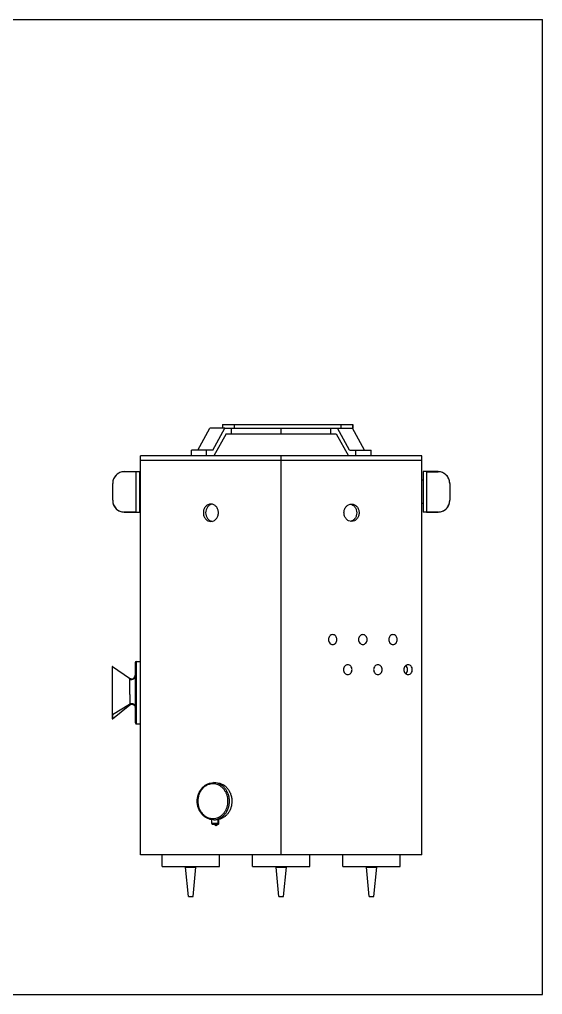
# Model space of a CAD drawing. Header units: millimetres. Extents: x 0 to 1189, y 0 to 841.
# Drawn here: x 738 to 1189, y 0 to 841 of the extents above; entities that cross this region are included whole.
import ezdxf

# ---------------------------------------------------------------- set-up
doc = ezdxf.new("R2010")
doc.units = ezdxf.units.MM
doc.header["$LTSCALE"] = 65.395
doc.layers.get('0').update_dxf_attribs({"linetype": 'CONTINUOUS'})
for name, color, linetype in [('AXIS', 7, 'CONTINUOUS'), ('CURVES', 7, 'CONTINUOUS'), ('SURFACES', 7, 'CONTINUOUS')]:
    doc.layers.add(name, color=color, linetype=linetype)

msp = doc.modelspace()

# ---------------------------------------------------------------- linework, layer by layer
at = {"color": 7, "linetype": 'Continuous'}
for p, q in [((0, 841), (1189, 841)), ((1189, 0), (1189, 841)), ((913.15, 491.53), (913.15, 488.53)), ((913.15, 491.53), (1025.45, 491.53)), ((915.32, 488.53), (1008.21, 488.53)), ((921, 483.53), (921, 488.53)), ((963.8, 483.53), (963.8, 488.53)), ((1025.26, 488.53), (1025.45, 488.53)), ((1025.45, 491.53), (1025.45, 488.53)), ((916.29, 483.53), (1006.59, 483.53)), ((904.87, 469.53), (899.33, 469.53)), ((838.55, 450.92), (828.55, 450.92)), ((838.55, 451.03), (841.55, 451.03)), ((838.55, 450.92), (838.55, 416.15)), ((1089.04, 451.03), (1086.04, 451.03)), ((1089.04, 450.92), (1089.04, 416.15)), ((1089.04, 450.92), (1099.04, 450.92)), ((818.55, 426.3), (818.55, 440.76)), ((818.56, 441.03), (818.56, 441.02)), ((818.56, 441.03), (818.56, 441.02)), ((1109.04, 441.02), (1109.04, 441.03)), ((1109.04, 441.02), (1109.04, 441.03)), ((1109.04, 440.76), (1109.04, 426.3)), ((818.56, 426.04), (818.56, 426.03)), ((818.56, 426.04), (818.56, 426.03)), ((1109.04, 426.03), (1109.04, 426.04)), ((1109.04, 426.03), (1109.04, 426.04)), ((838.55, 416.15), (828.55, 416.15)), ((838.55, 416.03), (841.55, 416.03)), ((1089.04, 416.03), (1086.04, 416.03)), ((1089.04, 416.15), (1099.04, 416.15)), ((838.05, 286.19), (838.05, 234.5)), ((839.05, 287.19), (842.55, 287.19)), ((818.05, 282.75), (818.05, 237.93)), ((818.46, 282.97), (833.11, 272.9)), ((818.44, 237.75), (833.37, 249.74)), ((838, 248.06), (838.03, 247.85)), ((839.05, 233.5), (839.05, 233.5)), ((839.05, 233.5), (842.55, 233.5)), ((904.13, 147.59), (904.13, 150.8)), ((909.49, 146.76), (904.56, 146.75)), ((909.07, 150.99), (909.91, 150.99)), ((909.07, 150.99), (909.07, 147.6)), ((909.91, 147.6), (909.91, 150.99)), ((0, 0), (1189, 0))]:
    msp.add_line(p, q, dxfattribs=at)
at = {"color": 9, "linetype": 'Continuous'}
for p, q in [((923.13, 491.53), (923.13, 488.53)), ((1015.13, 491.53), (1015.13, 488.53)), ((1025.15, 491.53), (1025.15, 488.53)), ((828.55, 450.92), (828.55, 451.03)), ((1099.04, 451.03), (1099.04, 450.92)), ((828.55, 416.03), (828.55, 416.15)), ((1099.04, 416.15), (1099.04, 416.03)), ((839.05, 233.5), (839.05, 287.19)), ((818.46, 282.96), (818.46, 282.97)), ((818.46, 280.82), (818.46, 282.97)), ((818.44, 241.44), (833.15, 250.48)), ((833.37, 249.74), (833.37, 249.74)), ((818.44, 241.44), (818.44, 239.64)), ((818.44, 239.64), (818.44, 237.75)), ((909.07, 147.6), (904.13, 147.59))]:
    msp.add_line(p, q, dxfattribs=at)
msp.add_lwpolyline([(818.46, 281.4), (818.46, 281.88), (818.46, 282.79)], dxfattribs=at)
at = {"color": 7, "linetype": 'Continuous'}
for points in [[(833.37, 249.74), (833.47, 249.81), (833.65, 249.94), (833.85, 250.05), (834.05, 250.15), (834.26, 250.22), (834.47, 250.29), (834.69, 250.33), (834.91, 250.36), (835.13, 250.37), (835.35, 250.37), (835.57, 250.35), (835.79, 250.31), (836.01, 250.25), (836.22, 250.18), (836.43, 250.09), (836.62, 249.98), (836.81, 249.86), (836.99, 249.73), (837.16, 249.58), (837.31, 249.42), (837.46, 249.25), (837.58, 249.07), (837.7, 248.88), (837.8, 248.68), (837.88, 248.48), (837.95, 248.27), (838, 248.06)], [(838.03, 247.85), (838.05, 247.64), (838.05, 247.5)], [(818.05, 237.93), (818.05, 237.91), (818.06, 237.89), (818.06, 237.86), (818.07, 237.84), (818.08, 237.82), (818.09, 237.8), (818.1, 237.79), (818.11, 237.77), (818.13, 237.76), (818.14, 237.74), (818.16, 237.73), (818.18, 237.72), (818.19, 237.72)], [(818.19, 237.72), (818.21, 237.71), (818.23, 237.7), (818.24, 237.7), (818.26, 237.7), (818.28, 237.69), (818.29, 237.69), (818.31, 237.69), (818.33, 237.7), (818.34, 237.7), (818.36, 237.7), (818.37, 237.71), (818.39, 237.71), (818.4, 237.72), (818.41, 237.73), (818.43, 237.73), (818.44, 237.74), (818.44, 237.75)], [(838.05, 234.5), (838.06, 234.41), (838.07, 234.31), (838.09, 234.22), (838.12, 234.13), (838.16, 234.05), (838.21, 233.96), (838.26, 233.89), (838.32, 233.82), (838.39, 233.75), (838.46, 233.69), (838.54, 233.64), (838.62, 233.6), (838.71, 233.56), (838.8, 233.53), (838.89, 233.51), (838.99, 233.5), (839.05, 233.5)]]:
    msp.add_lwpolyline(points, dxfattribs=at)
for centre, radius, start, end in [((828.55, 441.03), 10, 90, 180), ((1099.04, 441.03), 10, 0, 90), ((829.26, 440.76), 10.71, 178.60538, 180.00039), ((1098.33, 440.76), 10.71, 359.99961, 1.39462), ((829.26, 426.3), 10.71, 179.99961, 181.39462), ((828.55, 426.03), 10, 180, 270), ((1099.04, 426.03), 10, 270, 360), ((1098.33, 426.3), 10.71, 358.60538, 0.00039), ((839.05, 286.19), 1, 90, 180), ((834.9, 275.5), 3.16, 235.4898, 0.0022), ((834.74, 275.04), 3.31, 348.77052, 350.53645), ((834.73, 275.04), 3.32, 350.53856, 355.30381), ((834.73, 275.04), 3.33, 355.30334, 359.99775), ((835.02, 247.91), 3.04, 0.00139, 4.88381)]:
    msp.add_arc(centre, radius, start, end, dxfattribs=at)
at = {"color": 9, "linetype": 'Continuous'}
for centre, radius, start, end in [((834.75, 274.96), 3.3, 349.99166, 350.51771), ((834.74, 274.96), 3.31, 350.51946, 359.99871), ((905.43, 170.68), 12.05, 80.37297, 89.98943), ((905.43, 162.77), 12.05, 270.01046, 279.62804)]:
    msp.add_arc(centre, radius, start, end, dxfattribs=at)
at = {"color": 7, "linetype": 'Continuous'}
msp.add_ellipse((1067.83, 280.21), major_axis=(4.91, 0), ratio=0.866025, start_param=5.379038, end_param=7.187348, dxfattribs=at)
for points, knots in [([(828.55, 450.92), (827.9, 450.92), (826.6, 450.79), (824.73, 450.22), (823.01, 449.3), (821.49, 448.07), (820.24, 446.56), (819.31, 444.84), (818.72, 442.98), (818.57, 441.68), (818.56, 441.03)], [0, 0, 0, 0, 0.125021, 0.250034, 0.37504, 0.500031, 0.625016, 0.750002, 0.874995, 1, 1, 1, 1]), ([(1109.04, 441.03), (1109.02, 441.68), (1108.87, 442.98), (1108.28, 444.84), (1107.35, 446.56), (1106.1, 448.07), (1104.58, 449.3), (1102.86, 450.22), (1100.99, 450.79), (1099.69, 450.92), (1099.04, 450.92)], [0, 0, 0, 0, 0.125005, 0.249998, 0.374984, 0.499969, 0.62496, 0.749966, 0.874979, 1, 1, 1, 1]), ([(818.56, 426.03), (818.57, 425.39), (818.72, 424.09), (819.31, 422.23), (820.24, 420.51), (821.49, 419), (823.01, 417.76), (824.73, 416.84), (826.6, 416.28), (827.9, 416.15), (828.55, 416.15)], [0, 0, 0, 0, 0.125005, 0.249998, 0.374984, 0.499969, 0.62496, 0.749966, 0.874979, 1, 1, 1, 1]), ([(1099.04, 416.15), (1099.69, 416.15), (1100.99, 416.28), (1102.86, 416.84), (1104.58, 417.76), (1106.1, 419), (1107.35, 420.51), (1108.28, 422.23), (1108.87, 424.09), (1109.02, 425.39), (1109.04, 426.03)], [0, 0, 0, 0, 0.125021, 0.250034, 0.37504, 0.500031, 0.625016, 0.750002, 0.874995, 1, 1, 1, 1]), ([(818.46, 282.97), (818.43, 282.99), (818.33, 283.02), (818.18, 283), (818.08, 282.89), (818.05, 282.8), (818.05, 282.75)], [0, 0, 0, 0, 0.238488, 0.499999, 0.761513, 1, 1, 1, 1]), ([(832.9, 272.15), (833.32, 271.9), (834.35, 271.56), (836.02, 271.8), (837.41, 272.84), (837.89, 273.88), (837.99, 274.39)], [0, 0, 0, 0, 0.226455, 0.48825, 0.756821, 1, 1, 1, 1]), ([(833.16, 250.41), (833.56, 250.69), (834.58, 251.1), (836.29, 250.86), (837.63, 249.74), (838, 248.67), (838.04, 248.17)], [0, 0, 0, 0, 0.227934, 0.495017, 0.764908, 1, 1, 1, 1]), ([(891.44, 166.71), (891.44, 167.75), (891.61, 169.83), (892.4, 172.83), (893.68, 175.61), (895.41, 178.05), (897.54, 180.07), (899.98, 181.58), (902.65, 182.52), (904.51, 182.73), (905.43, 182.73)], [0, 0, 0, 0, 0.132526, 0.263931, 0.393257, 0.51983, 0.643383, 0.76411, 0.882649, 1, 1, 1, 1]), ([(905.43, 150.73), (904.51, 150.73), (902.65, 150.94), (899.99, 151.87), (897.55, 153.38), (895.43, 155.39), (893.69, 157.83), (892.41, 160.6), (891.62, 163.6), (891.44, 165.67), (891.44, 166.71)], [0, 0, 0, 0, 0.117361, 0.235907, 0.356635, 0.480184, 0.606749, 0.736067, 0.867469, 1, 1, 1, 1]), ([(921.28, 166.74), (921.29, 165.82), (921.15, 163.97), (920.53, 161.28), (919.52, 158.75), (918.14, 156.46), (916.45, 154.47), (914.47, 152.85), (912.28, 151.65), (910.71, 151.15), (909.91, 150.99)], [0, 0, 0, 0, 0.132445, 0.263906, 0.393511, 0.520556, 0.644623, 0.765631, 0.883867, 1, 1, 1, 1]), ([(904.56, 146.75), (904.53, 146.75), (904.47, 146.76), (904.39, 146.81), (904.32, 146.89), (904.23, 147.04), (904.15, 147.28), (904.13, 147.48), (904.13, 147.59)], [0, 0, 0, 0, 0.082301, 0.173116, 0.277875, 0.398462, 0.681595, 1, 1, 1, 1]), ([(906.58, 150.73), (906.79, 150.73), (907.63, 150.75), (908.46, 150.86), (909.07, 150.99)], [0, 0, 0, 0, 0.249742, 1, 1, 1, 1]), ([(909.49, 146.76), (909.47, 146.76), (909.41, 146.77), (909.33, 146.82), (909.25, 146.9), (909.16, 147.05), (909.09, 147.29), (909.07, 147.49), (909.07, 147.6)], [0, 0, 0, 0, 0.082301, 0.173116, 0.277875, 0.398462, 0.681595, 1, 1, 1, 1]), ([(909.91, 147.6), (909.91, 147.49), (909.9, 147.29), (909.82, 147.05), (909.73, 146.9), (909.66, 146.82), (909.58, 146.77), (909.52, 146.76), (909.49, 146.76)], [0, 0, 0, 0, 0.31843, 0.601532, 0.722104, 0.826858, 0.91768, 1, 1, 1, 1])]:
    msp.add_open_spline(points, degree=3, knots=knots, dxfattribs=at)
at = {"color": 9, "linetype": 'Continuous'}
for points, knots in [([(818.44, 241.44), (818.44, 242.61), (818.44, 245.55), (818.45, 250.53), (818.46, 256.43), (818.46, 262.63), (818.46, 268.67), (818.45, 274.72), (818.46, 278.71), (818.46, 280.82)], [0, 0, 0, 0, 0.089512, 0.223899, 0.379279, 0.538854, 0.696317, 0.839091, 1, 1, 1, 1]), ([(832.89, 272.07), (833.32, 271.82), (834.37, 271.48), (836.06, 271.74), (837.45, 272.81), (837.91, 273.87), (838, 274.39)], [0, 0, 0, 0, 0.227282, 0.490087, 0.75854, 1, 1, 1, 1]), ([(832.9, 272.15), (832.89, 272.13), (832.89, 272.11), (832.89, 272.08), (832.89, 272.07)], [0, 0, 0, 0, 0.729631, 1, 1, 1, 1]), ([(832.89, 272.07), (832.91, 272), (832.94, 271.83), (833, 271.39), (833.07, 270.67), (833.12, 269.6), (833.15, 268.27), (833.15, 266.74), (833.14, 264.41), (833.14, 261.34), (833.2, 258.27), (833.27, 255.92), (833.31, 254.37), (833.32, 253.02), (833.29, 251.92), (833.23, 251.1), (833.18, 250.65), (833.15, 250.48)], [0, 0, 0, 0, 0.010226, 0.023884, 0.061259, 0.111361, 0.172999, 0.244619, 0.324065, 0.496731, 0.670123, 0.750413, 0.823127, 0.886015, 0.93732, 0.975667, 1, 1, 1, 1]), ([(833.11, 272.9), (833.11, 272.89), (833.09, 272.85), (833.05, 272.73), (833, 272.57), (832.95, 272.37), (832.92, 272.23), (832.9, 272.15)], [0, 0, 0, 0, 0.039987, 0.175898, 0.459577, 0.68792, 1, 1, 1, 1]), ([(838.05, 274.38), (838.05, 274.44), (838.1, 274.54), (838.22, 274.64), (838.4, 274.75), (838.69, 274.83), (838.93, 274.85), (839.05, 274.85)], [0, 0, 0, 0, 0.157395, 0.263188, 0.389456, 0.688505, 1, 1, 1, 1]), ([(838.05, 255.82), (838.05, 255.81), (838.08, 255.79), (838.13, 255.77), (838.23, 255.76), (838.41, 255.73), (838.69, 255.72), (838.93, 255.71), (839.05, 255.71)], [0, 0, 0, 0, 0.025144, 0.08117, 0.174674, 0.303267, 0.637689, 1, 1, 1, 1]), ([(833.15, 250.48), (833.57, 250.78), (834.67, 251.19), (836.45, 250.86), (837.76, 249.61), (838.05, 248.48), (838.05, 247.98)], [0, 0, 0, 0, 0.231254, 0.502241, 0.771458, 1, 1, 1, 1]), ([(833.15, 250.48), (833.15, 250.48), (833.14, 250.45), (833.15, 250.43), (833.16, 250.41)], [0, 0, 0, 0, 0.279515, 1, 1, 1, 1]), ([(833.16, 250.41), (833.18, 250.3), (833.25, 250.07), (833.33, 249.85), (833.37, 249.74)], [0, 0, 0, 0, 0.500098, 1, 1, 1, 1]), ([(839.05, 239.24), (838.93, 239.24), (838.67, 239.28), (838.34, 239.46), (838.11, 239.74), (838.05, 239.97), (838.05, 240.08)], [0, 0, 0, 0, 0.259173, 0.528344, 0.779623, 1, 1, 1, 1]), ([(907.43, 181.45), (906.5, 181.66), (904.57, 181.85), (901.7, 181.38), (898.98, 180.2), (896.57, 178.37), (894.56, 175.97), (893.07, 173.14), (892.14, 170), (891.94, 167.81), (891.94, 166.71)], [0, 0, 0, 0, 0.116926, 0.23408, 0.353234, 0.475708, 0.602107, 0.732266, 0.865341, 1, 1, 1, 1]), ([(917.92, 166.74), (917.92, 167.6), (917.79, 169.31), (917.22, 171.81), (916.29, 174.16), (915.02, 176.29), (913.46, 178.14), (911.64, 179.66), (909.62, 180.79), (908.17, 181.28), (907.43, 181.45)], [0, 0, 0, 0, 0.132353, 0.263733, 0.393287, 0.520325, 0.644429, 0.765505, 0.883822, 1, 1, 1, 1]), ([(919.28, 166.74), (919.28, 167.69), (919.14, 169.58), (918.49, 172.33), (917.42, 174.9), (915.98, 177.22), (914.21, 179.21), (912.15, 180.81), (909.88, 181.97), (908.26, 182.42), (907.44, 182.56)], [0, 0, 0, 0, 0.132695, 0.264347, 0.394047, 0.521077, 0.645029, 0.765861, 0.883936, 1, 1, 1, 1]), ([(891.94, 166.71), (891.94, 165.61), (892.15, 163.42), (893.08, 160.29), (894.58, 157.46), (896.58, 155.08), (898.99, 153.25), (901.7, 152.07), (904.58, 151.61), (906.5, 151.8), (907.43, 152.01)], [0, 0, 0, 0, 0.134665, 0.267734, 0.397883, 0.524272, 0.646741, 0.765899, 0.883062, 1, 1, 1, 1]), ([(907.43, 152.01), (908.17, 152.17), (909.62, 152.66), (911.64, 153.8), (913.47, 155.32), (915.03, 157.18), (916.3, 159.32), (917.23, 161.67), (917.79, 164.17), (917.92, 165.88), (917.92, 166.74)], [0, 0, 0, 0, 0.116168, 0.234479, 0.355556, 0.479665, 0.606711, 0.736272, 0.867654, 1, 1, 1, 1]), ([(907.44, 150.9), (908.26, 151.04), (909.88, 151.49), (912.16, 152.64), (914.22, 154.25), (915.99, 156.25), (917.43, 158.57), (918.49, 161.15), (919.14, 163.9), (919.29, 165.8), (919.28, 166.74)], [0, 0, 0, 0, 0.116053, 0.234123, 0.354955, 0.478912, 0.60595, 0.735657, 0.867312, 1, 1, 1, 1])]:
    msp.add_open_spline(points, degree=3, knots=knots, dxfattribs=at)
at = {"layer": 'AXIS', "color": 7, "linetype": 'Continuous'}
for p, q in [((828.55, 451.03), (838.55, 451.03)), ((841.55, 451.03), (841.55, 416.03)), ((1086.04, 451.03), (1086.04, 416.03)), ((1099.04, 451.03), (1089.04, 451.03)), ((841.55, 443.53), (842.55, 443.53)), ((1086.04, 443.53), (1085.04, 443.53)), ((841.55, 423.53), (842.55, 423.53)), ((1086.04, 423.53), (1085.04, 423.53)), ((828.55, 416.03), (838.55, 416.03)), ((1099.04, 416.03), (1089.04, 416.03)), ((905.43, 182.73), (907.43, 182.73)), ((905.43, 150.73), (906.58, 150.73)), ((861.15, 110.53), (861.15, 120.53)), ((910.59, 110.53), (910.59, 120.53)), ((939.09, 110.53), (939.09, 120.53)), ((988.53, 110.53), (988.53, 120.53)), ((1017.02, 110.53), (1017.02, 120.53)), ((1066.46, 110.53), (1066.46, 120.53)), ((861.15, 110.53), (910.59, 110.53)), ((883.85, 84.53), (881.42, 109.75)), ((883.87, 84.53), (881.43, 109.75)), ((887.87, 84.53), (890.3, 109.75)), ((939.09, 110.53), (988.53, 110.53)), ((961.78, 84.53), (959.34, 109.75)), ((961.81, 84.53), (959.38, 109.75)), ((965.81, 84.53), (968.25, 109.75)), ((1017.02, 110.53), (1066.46, 110.53)), ((1039.72, 84.53), (1037.29, 109.75)), ((1039.74, 84.53), (1037.3, 109.75)), ((1043.74, 84.53), (1046.17, 109.75)), ((883.87, 84.53), (887.87, 84.53)), ((961.81, 84.53), (965.81, 84.53)), ((1039.72, 84.53), (1043.74, 84.53))]:
    msp.add_line(p, q, dxfattribs=at)
at = {"layer": 'AXIS', "color": 9, "linetype": 'Continuous'}
for p, q in [((881.42, 109.75), (890.3, 109.75)), ((959.34, 109.75), (968.25, 109.75)), ((1037.29, 109.75), (1046.17, 109.75))]:
    msp.add_line(p, q, dxfattribs=at)
at = {"layer": 'AXIS', "color": 7, "linetype": 'Continuous'}
for centre, start, end in [((871.72, 108.81), 5.51576, 10.17808), ((871.74, 108.81), 5.51576, 10.17808), ((900, 108.81), 169.82192, 174.48424), ((949.65, 108.81), 5.51576, 10.17808), ((949.68, 108.81), 5.51576, 10.17808), ((977.94, 108.81), 169.82192, 174.48424), ((1027.59, 108.81), 5.51576, 10.17808), ((1027.61, 108.81), 5.51576, 10.17808), ((1055.87, 108.81), 169.82192, 174.48424)]:
    msp.add_arc(centre, 9.74, start, end, dxfattribs=at)
for points, knots in [([(903.17, 423.03), (902.32, 423.03), (900.56, 422.62), (898.41, 420.91), (897, 418.43), (896.68, 416.5), (896.68, 415.53)], [0, 0, 0, 0, 0.233217, 0.4766, 0.733644, 1, 1, 1, 1]), ([(904.17, 422.94), (903.41, 422.81), (901.89, 422.19), (900.1, 420.46), (898.94, 418.15), (898.68, 416.41), (898.68, 415.53)], [0, 0, 0, 0, 0.233937, 0.478736, 0.735526, 1, 1, 1, 1]), ([(909.67, 415.53), (909.67, 416.5), (909.35, 418.43), (907.94, 420.91), (905.78, 422.62), (904.02, 423.03), (903.17, 423.03)], [0, 0, 0, 0, 0.266356, 0.5234, 0.766783, 1, 1, 1, 1]), ([(1017.92, 415.53), (1017.92, 416.5), (1018.25, 418.43), (1019.65, 420.91), (1021.81, 422.62), (1023.57, 423.03), (1024.42, 423.03)], [0, 0, 0, 0, 0.266356, 0.5234, 0.766783, 1, 1, 1, 1]), ([(1023.42, 422.94), (1024.18, 422.81), (1025.7, 422.19), (1027.49, 420.46), (1028.65, 418.15), (1028.91, 416.41), (1028.91, 415.53)], [0, 0, 0, 0, 0.233937, 0.478736, 0.735526, 1, 1, 1, 1]), ([(1024.42, 423.03), (1025.27, 423.03), (1027.03, 422.62), (1029.18, 420.91), (1030.59, 418.43), (1030.91, 416.5), (1030.91, 415.53)], [0, 0, 0, 0, 0.233217, 0.4766, 0.733644, 1, 1, 1, 1]), ([(896.68, 415.53), (896.68, 414.56), (897, 412.64), (898.41, 410.15), (900.56, 408.45), (902.32, 408.03), (903.17, 408.03)], [0, 0, 0, 0, 0.266356, 0.5234, 0.766783, 1, 1, 1, 1]), ([(898.68, 415.53), (898.68, 414.66), (898.94, 412.92), (900.1, 410.6), (901.89, 408.87), (903.41, 408.26), (904.17, 408.12)], [0, 0, 0, 0, 0.264474, 0.521264, 0.766063, 1, 1, 1, 1]), ([(903.17, 408.03), (904.02, 408.03), (905.78, 408.45), (907.94, 410.15), (909.35, 412.64), (909.67, 414.56), (909.67, 415.53)], [0, 0, 0, 0, 0.233217, 0.4766, 0.733644, 1, 1, 1, 1]), ([(1024.42, 408.03), (1023.57, 408.03), (1021.81, 408.45), (1019.65, 410.15), (1018.25, 412.64), (1017.92, 414.56), (1017.92, 415.53)], [0, 0, 0, 0, 0.233217, 0.4766, 0.733644, 1, 1, 1, 1]), ([(1028.91, 415.53), (1028.91, 414.66), (1028.65, 412.92), (1027.49, 410.6), (1025.7, 408.87), (1024.18, 408.26), (1023.42, 408.12)], [0, 0, 0, 0, 0.264474, 0.521264, 0.766063, 1, 1, 1, 1]), ([(1030.91, 415.53), (1030.91, 414.56), (1030.59, 412.64), (1029.18, 410.15), (1027.03, 408.45), (1025.27, 408.03), (1024.42, 408.03)], [0, 0, 0, 0, 0.266356, 0.5234, 0.766783, 1, 1, 1, 1]), ([(1008.18, 310.44), (1007.7, 310.44), (1006.7, 310.2), (1005.05, 308.9), (1004.5, 307.25), (1004.5, 306.19)], [0, 0, 0, 0, 0.235137, 0.480536, 1, 1, 1, 1]), ([(1004.5, 306.19), (1004.5, 305.12), (1005.05, 303.47), (1006.7, 302.17), (1007.7, 301.94), (1008.18, 301.94)], [0, 0, 0, 0, 0.519464, 0.764863, 1, 1, 1, 1]), ([(1011.86, 306.19), (1011.86, 307.25), (1011.31, 308.9), (1009.66, 310.2), (1008.66, 310.44), (1008.18, 310.44)], [0, 0, 0, 0, 0.519464, 0.764863, 1, 1, 1, 1]), ([(1008.18, 301.94), (1008.66, 301.94), (1009.66, 302.17), (1011.31, 303.47), (1011.86, 305.12), (1011.86, 306.19)], [0, 0, 0, 0, 0.235137, 0.480536, 1, 1, 1, 1]), ([(1034.16, 310.44), (1033.68, 310.44), (1032.68, 310.2), (1031.04, 308.9), (1030.48, 307.25), (1030.48, 306.19)], [0, 0, 0, 0, 0.235137, 0.480536, 1, 1, 1, 1]), ([(1030.48, 306.19), (1030.48, 305.12), (1031.04, 303.47), (1032.68, 302.17), (1033.68, 301.94), (1034.16, 301.94)], [0, 0, 0, 0, 0.519464, 0.764863, 1, 1, 1, 1]), ([(1037.84, 306.19), (1037.84, 307.25), (1037.29, 308.9), (1035.64, 310.2), (1034.64, 310.44), (1034.16, 310.44)], [0, 0, 0, 0, 0.519464, 0.764863, 1, 1, 1, 1]), ([(1034.16, 301.94), (1034.64, 301.94), (1035.64, 302.17), (1037.29, 303.47), (1037.84, 305.12), (1037.84, 306.19)], [0, 0, 0, 0, 0.235137, 0.480536, 1, 1, 1, 1]), ([(1060.14, 310.44), (1059.66, 310.44), (1058.66, 310.2), (1057.02, 308.9), (1056.46, 307.25), (1056.46, 306.19)], [0, 0, 0, 0, 0.235137, 0.480536, 1, 1, 1, 1]), ([(1056.46, 306.19), (1056.46, 305.12), (1057.02, 303.47), (1058.66, 302.17), (1059.66, 301.94), (1060.14, 301.94)], [0, 0, 0, 0, 0.519464, 0.764863, 1, 1, 1, 1]), ([(1063.82, 306.19), (1063.82, 307.25), (1063.27, 308.9), (1061.62, 310.2), (1060.62, 310.44), (1060.14, 310.44)], [0, 0, 0, 0, 0.519464, 0.764863, 1, 1, 1, 1]), ([(1060.14, 301.94), (1060.62, 301.94), (1061.62, 302.17), (1063.27, 303.47), (1063.82, 305.12), (1063.82, 306.19)], [0, 0, 0, 0, 0.235137, 0.480536, 1, 1, 1, 1]), ([(1021.17, 284.46), (1020.69, 284.46), (1019.69, 284.22), (1018.04, 282.92), (1017.49, 281.27), (1017.49, 280.21)], [0, 0, 0, 0, 0.235137, 0.480536, 1, 1, 1, 1]), ([(1017.49, 280.21), (1017.49, 279.14), (1018.04, 277.49), (1019.69, 276.19), (1020.69, 275.96), (1021.17, 275.96)], [0, 0, 0, 0, 0.519464, 0.764863, 1, 1, 1, 1]), ([(1024.85, 280.21), (1024.85, 281.27), (1024.3, 282.92), (1022.65, 284.22), (1021.65, 284.46), (1021.17, 284.46)], [0, 0, 0, 0, 0.519464, 0.764863, 1, 1, 1, 1]), ([(1021.17, 275.96), (1021.65, 275.96), (1022.65, 276.19), (1024.3, 277.49), (1024.85, 279.14), (1024.85, 280.21)], [0, 0, 0, 0, 0.235137, 0.480536, 1, 1, 1, 1]), ([(1047.15, 284.46), (1046.67, 284.46), (1045.67, 284.22), (1044.03, 282.92), (1043.47, 281.27), (1043.47, 280.21)], [0, 0, 0, 0, 0.235137, 0.480536, 1, 1, 1, 1]), ([(1043.47, 280.21), (1043.47, 279.14), (1044.03, 277.49), (1045.67, 276.19), (1046.67, 275.96), (1047.15, 275.96)], [0, 0, 0, 0, 0.519464, 0.764863, 1, 1, 1, 1]), ([(1050.83, 280.21), (1050.83, 281.27), (1050.28, 282.92), (1048.63, 284.22), (1047.63, 284.46), (1047.15, 284.46)], [0, 0, 0, 0, 0.519464, 0.764863, 1, 1, 1, 1]), ([(1047.15, 275.96), (1047.63, 275.96), (1048.63, 276.19), (1050.28, 277.49), (1050.83, 279.14), (1050.83, 280.21)], [0, 0, 0, 0, 0.235137, 0.480536, 1, 1, 1, 1]), ([(1073.13, 284.46), (1072.65, 284.46), (1071.65, 284.22), (1070.01, 282.92), (1069.45, 281.27), (1069.45, 280.21)], [0, 0, 0, 0, 0.235137, 0.480536, 1, 1, 1, 1]), ([(1069.45, 280.21), (1069.45, 279.14), (1070.01, 277.49), (1071.65, 276.19), (1072.65, 275.96), (1073.13, 275.96)], [0, 0, 0, 0, 0.519464, 0.764863, 1, 1, 1, 1]), ([(1076.81, 280.21), (1076.81, 281.27), (1076.26, 282.92), (1074.61, 284.22), (1073.61, 284.46), (1073.13, 284.46)], [0, 0, 0, 0, 0.519464, 0.764863, 1, 1, 1, 1]), ([(1073.13, 275.96), (1073.61, 275.96), (1074.61, 276.19), (1076.26, 277.49), (1076.81, 279.14), (1076.81, 280.21)], [0, 0, 0, 0, 0.235137, 0.480536, 1, 1, 1, 1]), ([(907.43, 182.73), (908.33, 182.73), (910.16, 182.52), (912.79, 181.59), (915.2, 180.1), (917.31, 178.09), (919.04, 175.65), (920.32, 172.87), (921.1, 169.87), (921.28, 167.79), (921.28, 166.74)], [0, 0, 0, 0, 0.116067, 0.233563, 0.353654, 0.477056, 0.603944, 0.733972, 0.866352, 1, 1, 1, 1])]:
    msp.add_open_spline(points, degree=3, knots=knots, dxfattribs=at)
at = {"layer": 'CURVES', "color": 4, "linetype": 'Continuous'}
msp.add_open_spline([(908.57, 146.75), (908.56, 146.72), (908.54, 146.66), (908.52, 146.58), (908.5, 146.52), (908.49, 146.47), (908.48, 146.43), (908.47, 146.41), (908.47, 146.4), (908.46, 146.39), (908.45, 146.37), (908.44, 146.35), (908.43, 146.32), (908.42, 146.29), (908.4, 146.24), (908.38, 146.2), (908.36, 146.17), (908.35, 146.14), (908.34, 146.13), (908.34, 146.12), (908.34, 146.11), (908.33, 146.1), (908.32, 146.09), (908.31, 146.07), (908.29, 146.04), (908.27, 146.01), (908.24, 145.97), (908.22, 145.93), (908.2, 145.91), (908.19, 145.89), (908.18, 145.88), (908.17, 145.87), (908.16, 145.86), (908.16, 145.86), (908.15, 145.85), (908.14, 145.84), (908.12, 145.82), (908.09, 145.8), (908.06, 145.77), (908.03, 145.74), (908.01, 145.73), (908, 145.72), (907.99, 145.71), (907.99, 145.71), (907.99, 145.7), (907.98, 145.7), (907.98, 145.7), (907.97, 145.7), (907.96, 145.69), (907.94, 145.68), (907.92, 145.68), (907.89, 145.66), (907.86, 145.65), (907.84, 145.64), (907.83, 145.63), (907.81, 145.63), (907.8, 145.62), (907.79, 145.62), (907.77, 145.62), (907.76, 145.62), (907.74, 145.62), (907.72, 145.62), (907.69, 145.62), (907.66, 145.62), (907.63, 145.62), (907.62, 145.62), (907.6, 145.62), (907.59, 145.62), (907.57, 145.62), (907.56, 145.63), (907.55, 145.63), (907.53, 145.64), (907.51, 145.65), (907.48, 145.66), (907.45, 145.67), (907.43, 145.68), (907.41, 145.69), (907.4, 145.69), (907.4, 145.7), (907.39, 145.7), (907.39, 145.7), (907.38, 145.71), (907.38, 145.71), (907.37, 145.72), (907.36, 145.73), (907.34, 145.74), (907.31, 145.77), (907.28, 145.79), (907.26, 145.82), (907.23, 145.84), (907.22, 145.85), (907.21, 145.86), (907.21, 145.86), (907.2, 145.86), (907.19, 145.87), (907.19, 145.89), (907.17, 145.9), (907.16, 145.93), (907.13, 145.96), (907.1, 146), (907.08, 146.04), (907.06, 146.06), (907.05, 146.08), (907.04, 146.09), (907.04, 146.1), (907.03, 146.11), (907.03, 146.12), (907.02, 146.14), (907.01, 146.16), (907, 146.19), (906.98, 146.23), (906.96, 146.28), (906.94, 146.31), (906.93, 146.34), (906.92, 146.36), (906.91, 146.38), (906.91, 146.39), (906.9, 146.4), (906.9, 146.4), (906.9, 146.41), (906.89, 146.42), (906.88, 146.46), (906.87, 146.51), (906.85, 146.57), (906.83, 146.65), (906.81, 146.71), (906.8, 146.75)], degree=3, knots=[0, 0, 0, 0, 0.03125, 0.046875, 0.0625, 0.078125, 0.085938, 0.089844, 0.09375, 0.097656, 0.101562, 0.109375, 0.117188, 0.125, 0.140625, 0.15625, 0.164062, 0.171875, 0.175781, 0.179688, 0.181641, 0.183594, 0.1875, 0.195312, 0.203125, 0.21875, 0.234375, 0.25, 0.257812, 0.265625, 0.269531, 0.273438, 0.275391, 0.277344, 0.28125, 0.289062, 0.296875, 0.3125, 0.328125, 0.34375, 0.351562, 0.355469, 0.359375, 0.361328, 0.363281, 0.365234, 0.367188, 0.371094, 0.375, 0.382812, 0.390625, 0.40625, 0.421875, 0.429688, 0.4375, 0.445312, 0.449219, 0.453125, 0.460938, 0.46875, 0.476562, 0.484375, 0.5, 0.515625, 0.523438, 0.53125, 0.539062, 0.546875, 0.550781, 0.554688, 0.5625, 0.570312, 0.578125, 0.59375, 0.609375, 0.617188, 0.625, 0.628906, 0.632812, 0.634766, 0.636719, 0.638672, 0.640625, 0.644531, 0.648438, 0.65625, 0.671875, 0.6875, 0.703125, 0.710938, 0.71875, 0.722656, 0.724609, 0.726562, 0.730469, 0.734375, 0.742188, 0.75, 0.765625, 0.78125, 0.796875, 0.804688, 0.8125, 0.816406, 0.818359, 0.820312, 0.824219, 0.828125, 0.835938, 0.84375, 0.859375, 0.875, 0.882812, 0.890625, 0.898438, 0.902344, 0.90625, 0.908203, 0.90918, 0.910156, 0.914062, 0.921875, 0.9375, 0.953125, 0.96875, 1, 1, 1, 1], dxfattribs=at)
at = {"layer": 'SURFACES', "color": 7, "linetype": 'Continuous'}
for p, q in [((891.88, 469.53), (902.33, 488.53)), ((915.32, 488.53), (902.33, 488.53)), ((904.87, 469.53), (915.32, 488.53)), ((1006.59, 483.53), (1006.59, 488.53)), ((1008.21, 488.53), (1025.26, 488.53)), ((1022.72, 469.53), (1012.27, 488.53)), ((1035.71, 469.53), (1025.26, 488.53)), ((916.29, 483.53), (905.83, 464.53)), ((1006.59, 483.53), (1011.3, 483.53)), ((1011.3, 483.53), (1021.76, 464.53)), ((842.55, 120.53), (842.55, 464.53)), ((1085.04, 464.53), (842.55, 464.53)), ((886.34, 464.53), (886.34, 469.53)), ((899.33, 469.53), (886.34, 469.53)), ((899.33, 464.53), (899.33, 469.53)), ((963.8, 120.53), (963.8, 464.53)), ((1022.72, 469.53), (1041.25, 469.53)), ((1028.26, 464.53), (1028.26, 469.53)), ((1041.25, 464.53), (1041.25, 469.53)), ((1085.04, 120.53), (1085.04, 464.53)), ((1085.04, 460.53), (842.55, 460.53)), ((1085.04, 120.53), (842.55, 120.53))]:
    msp.add_line(p, q, dxfattribs=at)

doc.saveas('drawing.dxf')
